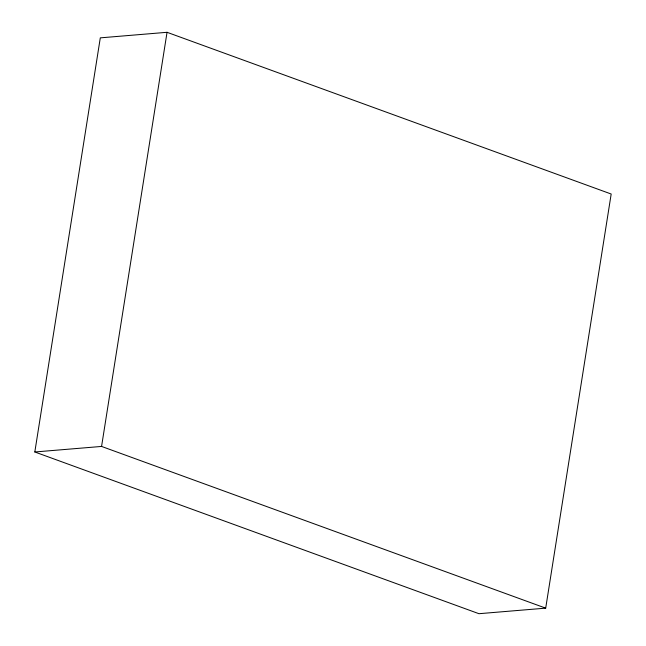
<?xml version="1.0" encoding="UTF-8"?>
<svg xmlns="http://www.w3.org/2000/svg" width="646" height="646" viewBox="0 0 646 646"><rect width="100%" height="100%" fill="white"/><g stroke="black" fill="none" stroke-linecap="round" stroke-linejoin="round"><path stroke-width="0.97" d="M34.819 451.982L100.3 37.856L167.048 32.3L611.181 194.018L545.7 608.144L478.952 613.7L34.819 451.982L101.567 446.434L545.7 608.144M101.567 446.434L167.048 32.3"/></g></svg>
